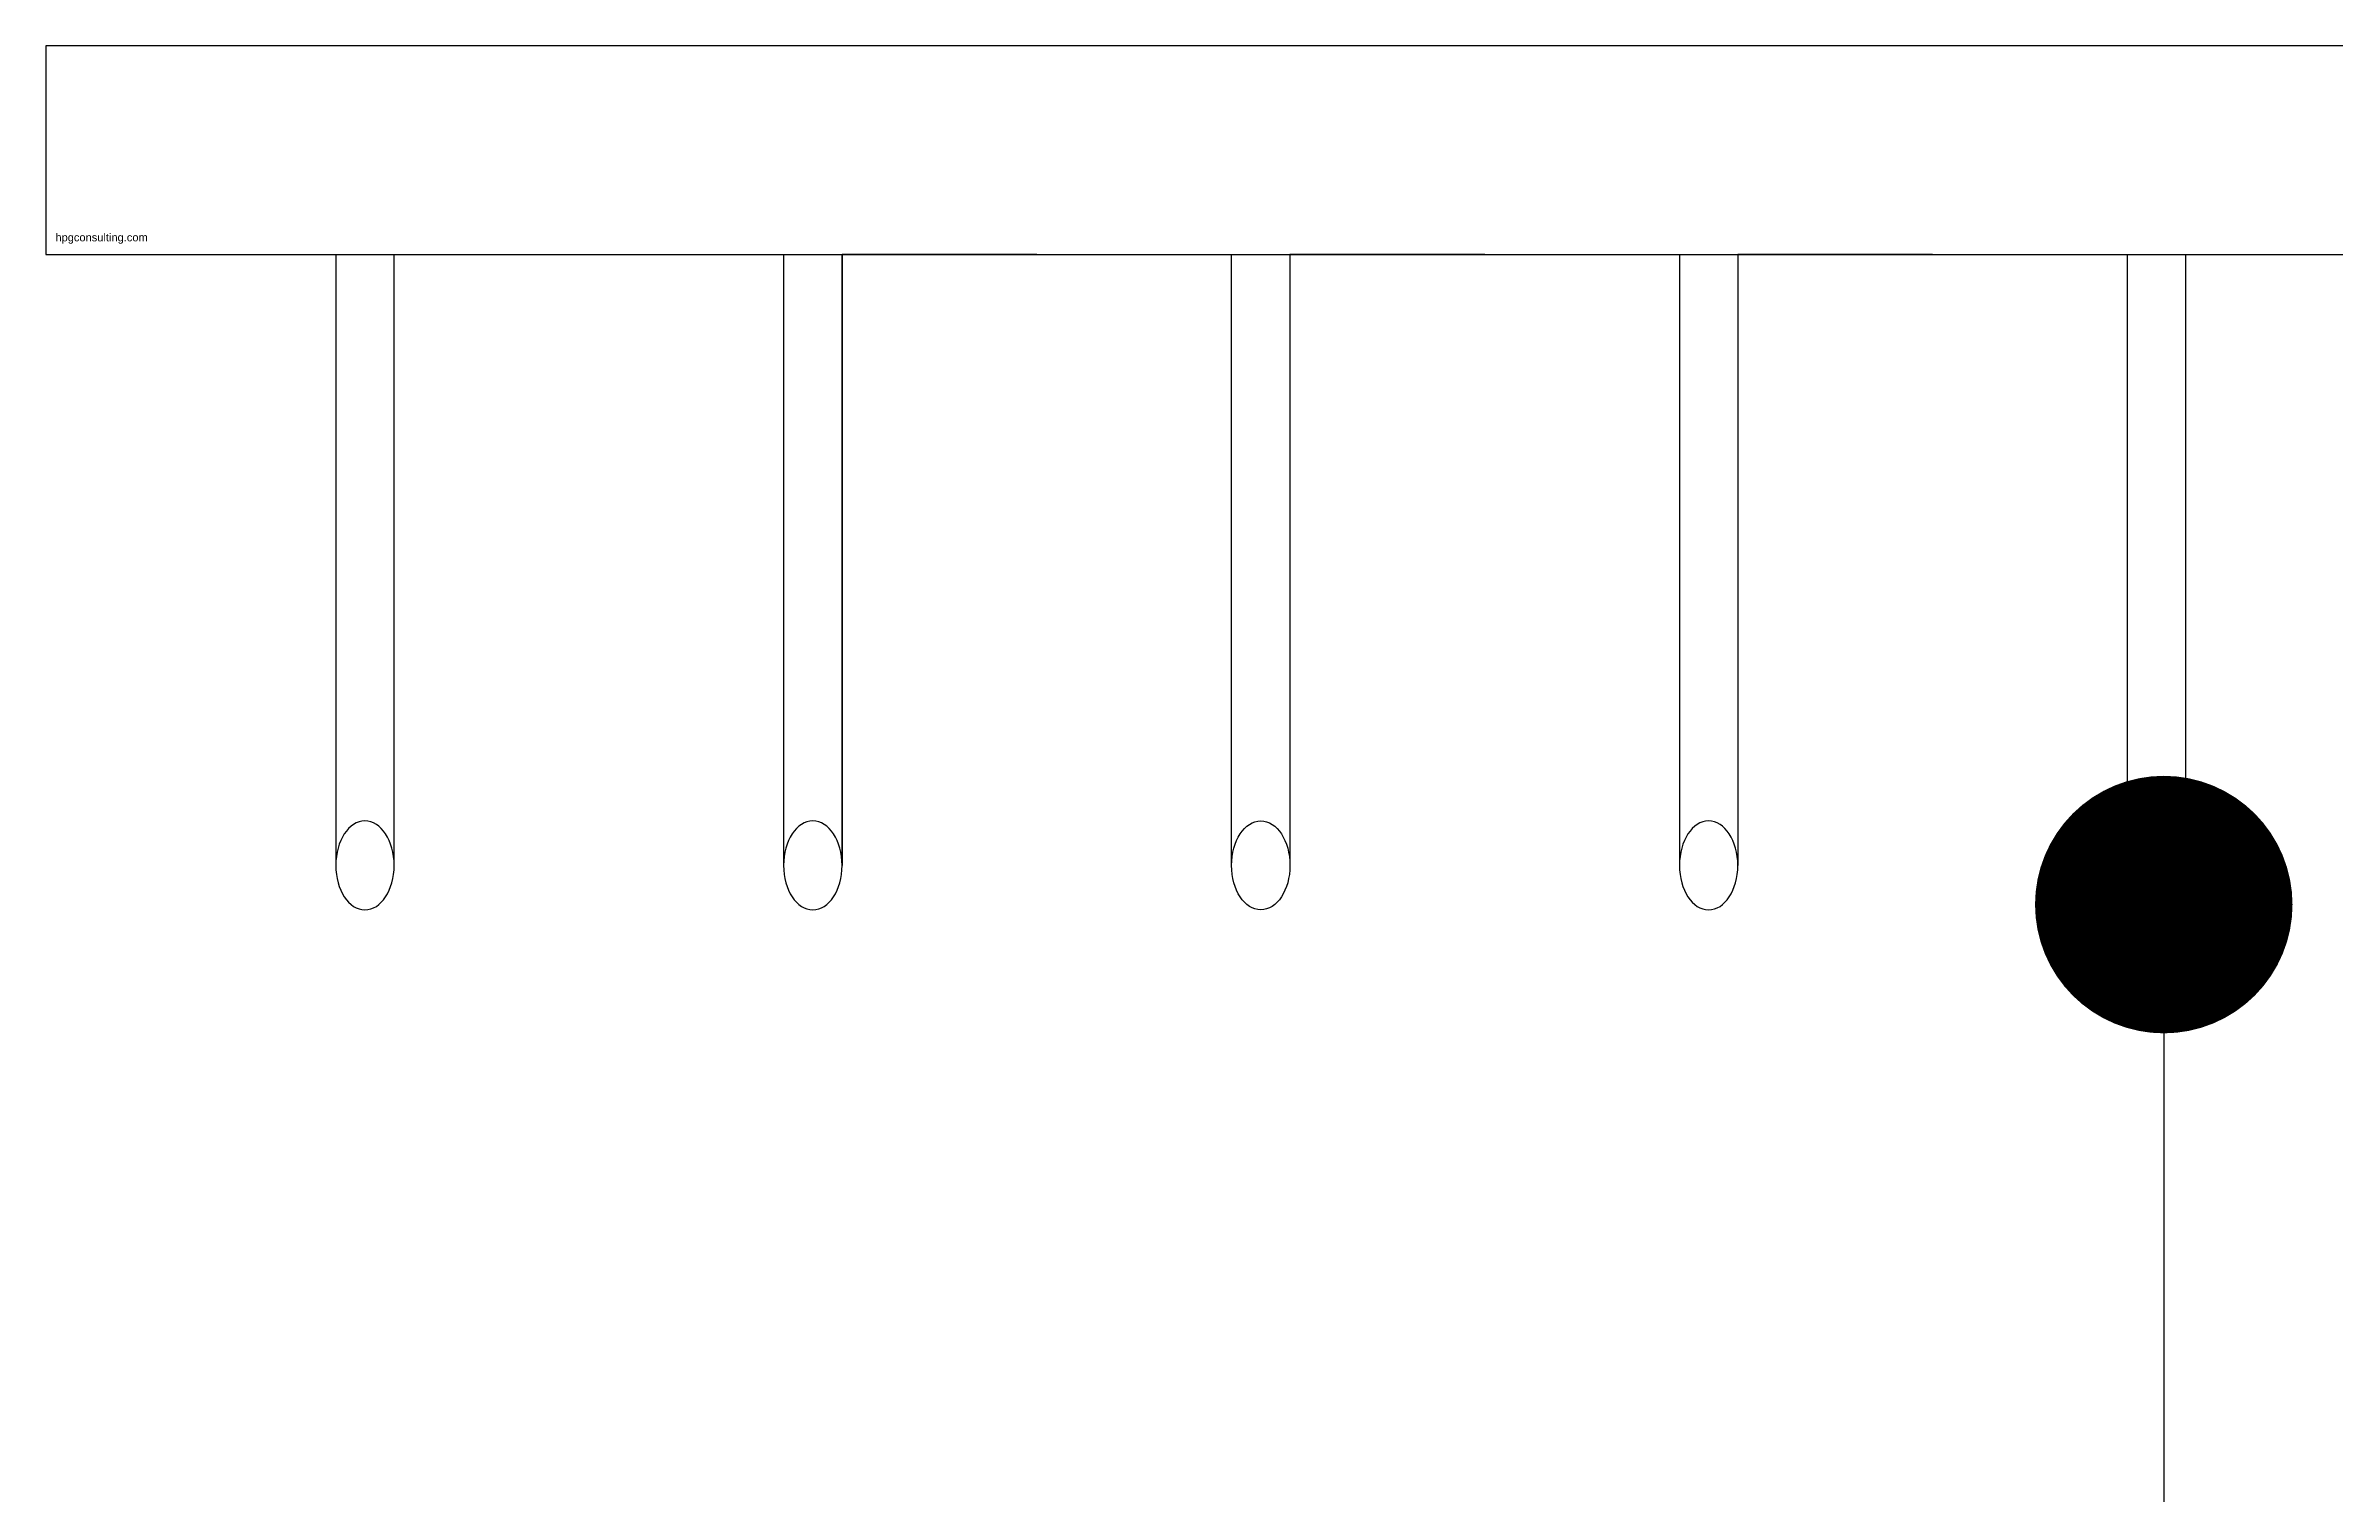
# Model space of a CAD drawing. Header units: millimetres. Extents: x 0 to 1052, y -731 to 0.
# Drawn here: x 0 to 578, y -365 to 0 of the extents above; entities that cross this region are included whole.
import ezdxf

# ---------------------------------------------------------------- set-up
doc = ezdxf.new("R2010")
doc.units = ezdxf.units.MM
doc.header["$LTSCALE"] = 1000
doc.header["$MEASUREMENT"] = 0
doc.linetypes.add('1', pattern=[0])
doc.layers.get('0').update_dxf_attribs({"linetype": '1'})
doc.layers.add('HPG Equipment', color=20, linetype='Continuous')
doc.layers.add('HPG Equipment Code', color=130, linetype='Continuous')
doc.styles.add('ARIAL', font='arial.ttf')
doc.dimstyles.new('DIM-100', dxfattribs={"dimtxt": 125, "dimasz": 66, "dimexe": 1, "dimexo": 0, "dimgap": 0, "dimtad": 0, "dimtih": 1, "dimtoh": 1, "dimdec": 0, "dimrnd": 10, "dimzin": 3, "dimdsep": 46, "dimtxsty": 'ARIAL', "dimblk": 'OBLIQUE', "dimcen": 1, "dimdle": 1, "dimclrd": 256, "dimclre": 256, "dimclrt": 256, "dimazin": 0, "dimtfac": 1, "dimtdec": 0, "dimtofl": 0, "dimtmove": 0, "dimatfit": 3, "dimldrblk": 'OPEN', "dimfxl": 1, "dimtfill": 1, "dimtolj": 1, "dimtzin": 0, "dimarcsym": 0})

# ---------------------------------------------------------------- blocks, each defined once
blk = doc.blocks.new('_Oblique')
at = {"color": 0, "linetype": 'ByBlock', "lineweight": -2}
blk.add_line((-0.5, -0.5), (0.5, 0.5), dxfattribs=at)

msp = doc.modelspace()

# ---------------------------------------------------------------- linework, layer by layer
at = {"layer": 'HPG Equipment', "ltscale": 5}
msp.add_lwpolyline([(0, -52.68), (1052.49, -52.68), (1052.49, 0), (0, 0)], close=True, dxfattribs=at)
for points in [[(39.04, -52.68), (73.2, -52.68), (73.2, -206.88)], [(87.94, -206.88), (87.94, -52.68)], [(137.1, -52.68), (186.25, -52.68), (186.25, -206.88)], [(201, -206.88), (201, -52.68)], [(250.15, -52.68), (201, -52.68), (201, -206.88)], [(299.3, -206.88), (299.3, -52.68)], [(363.2, -52.68), (314.05, -52.68), (314.05, -206.88)], [(363.2, -52.68), (412.36, -52.68), (412.36, -206.88)], [(476.26, -52.68), (427.1, -52.68), (427.1, -206.88)], [(476.26, -52.68), (525.41, -52.68), (525.41, -206.88)], [(540.16, -206.88), (540.16, -52.68)]]:
    msp.add_lwpolyline(points, dxfattribs=at)
at = {"layer": 'HPG Equipment', "ltscale": 5, "extrusion": (0, 0, -1)}
for centre in [(80.57, -206.88), (193.62, -206.88), (419.73, -206.88), (532.78, -206.88)]:
    msp.add_ellipse(centre, major_axis=(0, -11.23), ratio=0.656415, dxfattribs=at)
at = {"layer": 'HPG Equipment', "ltscale": 5}
msp.add_ellipse((306.68, -206.88), major_axis=(0, -11.23), ratio=0.656415, dxfattribs=at)

# ---------------------------------------------------------------- texts
at = {"layer": 'HPG Equipment', "style": 'ARIAL'}
msp.add_text('hpgconsulting.com', height=2, dxfattribs=at).set_placement((2.44, -49.36))

# ---------------------------------------------------------------- leaders
at = {"layer": 'HPG Equipment Code', "ltscale": 0.8}
msp.add_leader([(534.61, -216.77), (534.61, -655.76)], dimstyle='DIM-100', override={"dimasz": 65, "dimgap": 0, "dimtad": 0, "dimldrblk": 'Dot'}, dxfattribs=at)

doc.saveas('drawing.dxf')
